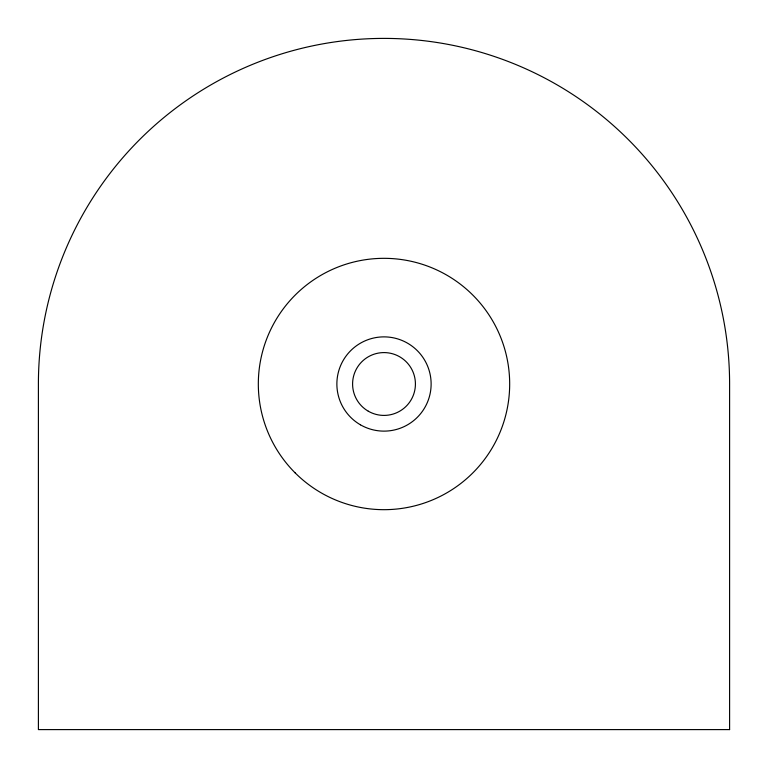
<?xml version="1.0" encoding="UTF-8"?>
<svg xmlns="http://www.w3.org/2000/svg" width="768" height="768" viewBox="0 0 768 768"><rect width="100%" height="100%" fill="white"/><g stroke="black" fill="none" stroke-linecap="round" stroke-linejoin="round"><path stroke-width="1.15" d="M729.6 729.6L38.4 729.6L38.4 384A345.6 345.6 0 0 1 384 38.4A345.6 345.6 0 0 1 729.6 384L729.6 729.6M295.133 472.867A125.674 125.674 0 0 0 505.392 416.525A125.674 125.674 0 0 0 351.475 262.608A125.674 125.674 0 0 0 295.133 472.867M368.294 411.206A31.421 31.421 0 0 0 415.421 384A31.421 31.421 0 0 0 368.294 356.794A31.421 31.421 0 0 0 368.294 411.206M360.432 424.81A47.126 47.126 0 0 0 431.126 384A47.126 47.126 0 0 0 360.432 343.19A47.126 47.126 0 0 0 360.432 424.81"/></g></svg>
